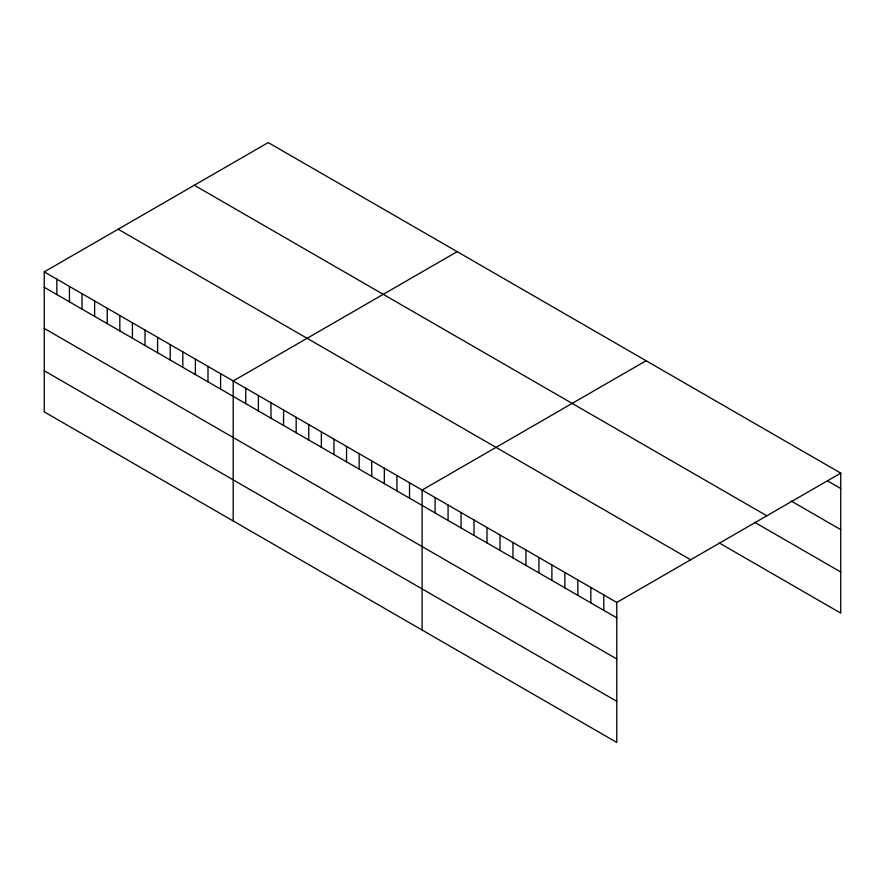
<?xml version="1.0" encoding="UTF-8"?>
<svg xmlns="http://www.w3.org/2000/svg" width="885" height="885" viewBox="0 0 885 885"><rect width="100%" height="100%" fill="white"/><g stroke="black" fill="none" stroke-linecap="round" stroke-linejoin="round"><path stroke-width="1.33" d="M44.25 271.883L616.779 602.431L616.779 742.426L44.25 411.879L44.25 271.883L268.221 142.573L840.75 473.121L840.75 613.117L719.239 542.959M457.158 251.661L233.186 380.97L233.186 520.955M646.094 360.737L422.123 490.047L422.123 630.043M616.779 602.431L840.75 473.121M827.774 481.042L840.75 488.531M791.201 501.043L840.75 529.65M194.313 185.253L766.841 515.8M754.628 522.283L840.75 571.998M118.159 229.215L690.687 559.762M44.25 287.293L616.779 617.841M44.25 328.412L616.779 658.949M44.25 370.76L616.779 701.307M603.802 594.941L603.802 610.351M590.826 587.452L590.826 602.862M577.85 579.952L577.85 595.362M564.873 572.462L564.873 587.872M551.897 564.973L551.897 580.383M538.91 557.473L538.91 572.883M525.933 549.983L525.933 565.393M512.957 542.494L512.957 557.904M499.981 535.005L499.981 550.415M487.004 527.504L487.004 542.914M474.028 520.015L474.028 535.425M461.052 512.526L461.052 527.936M448.075 505.036L448.075 520.446M435.099 497.536L435.099 512.946M409.523 482.779L409.523 498.189M396.923 475.499L396.923 490.909M384.333 468.231L384.333 483.641M371.733 460.963L371.733 476.373M359.144 453.684L359.144 469.094M346.544 446.416L346.544 461.826M333.955 439.137L333.955 454.547M321.355 431.869L321.355 447.279M308.754 424.601L308.754 440.011M296.165 417.322L296.165 432.732M283.565 410.054L283.565 425.464M270.976 402.786L270.976 418.196M258.376 395.506L258.376 410.917M245.776 388.238L245.776 403.648M220.586 373.691L220.586 389.101M207.997 366.423L207.997 381.833M195.397 359.155L195.397 374.565M182.797 351.876L182.797 367.286M170.208 344.608L170.208 360.018M157.607 337.329L157.607 352.739M145.018 330.061L145.018 345.471M132.418 322.793L132.418 338.203M119.829 315.514L119.829 330.924M107.229 308.245L107.229 323.656M94.629 300.977L94.629 316.387M82.039 293.698L82.039 309.108M69.439 286.43L69.439 301.84M56.85 279.162L56.85 294.572"/></g></svg>
